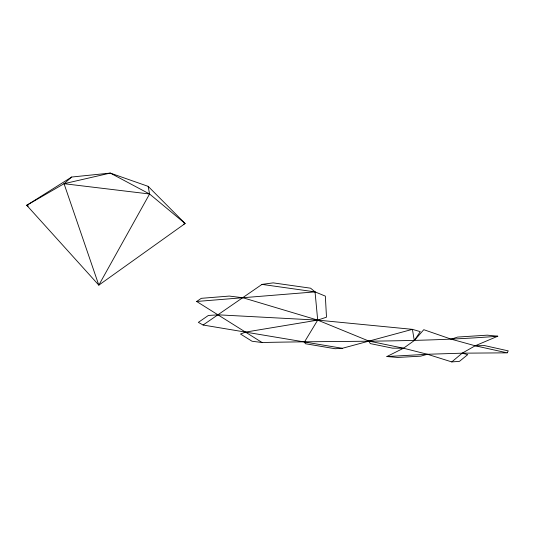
<?xml version="1.0" encoding="UTF-8"?>
<svg xmlns="http://www.w3.org/2000/svg" width="535" height="535" viewBox="0 0 535 535"><rect width="100%" height="100%" fill="white"/><g stroke="black" fill="none" stroke-linecap="round" stroke-linejoin="round"><path stroke-width="0.8" d="M148.155 186.354L149.573 193.998L98.814 285.148L26.75 205.306L71.69 177.031L110.284 173.086L148.155 186.354L185.13 223.516L98.814 285.148L64.046 183.706L71.69 177.031M507.14 352.839L508.25 350.873L484.616 345.603L475.207 345.784L451.232 339.17L423.78 329.694L414.277 340.541L403.51 348.225L386.879 356.544L397.746 357.44L420.657 356.17L427.391 354.264L462.18 353.18L507.14 352.839L475.207 345.784L462.18 353.18L451.781 361.914L427.391 354.264L403.51 348.225L368.829 341.056L317.696 320.117L243.044 297.788L229.308 296.069L201.307 298.329L196.653 301.472L262.103 342.52C340.668 340.688 419.373 342.527 497.777 336.214L475.207 345.784M261.989 284.393L203.099 325.019L198.351 322.371L208.362 315.463L218.307 314.827L317.696 320.117L412.418 329.346L420.263 331.647L414.277 340.541L412.418 329.346L342.326 348.292L335.117 348.733L305.358 343.724L304.535 341.892L317.696 320.117L315.041 291.883L310.588 288.191L273.178 282.868L261.989 284.393L315.041 291.883L325.347 296.123L326.49 317.188L317.696 320.117L245.772 332.068L240.489 334.021L252.025 341.236L262.103 342.52M28.148 206.182L26.75 205.306L64.046 183.706L110.284 173.086L149.573 193.998L185.13 223.516L183.599 224.158M451.232 339.17L457.612 337.07L487.332 335.157L497.777 336.214M26.75 205.306L28.355 204.898M315.041 291.883L196.653 301.472M451.781 361.914L459.458 361.359L467.764 354.598L462.18 353.18M386.879 356.544L427.391 354.264M403.51 348.225L392.603 348.171L370.3 343.604L368.829 341.056M64.046 183.706L149.573 193.998M203.099 325.019L342.326 348.292"/></g></svg>
